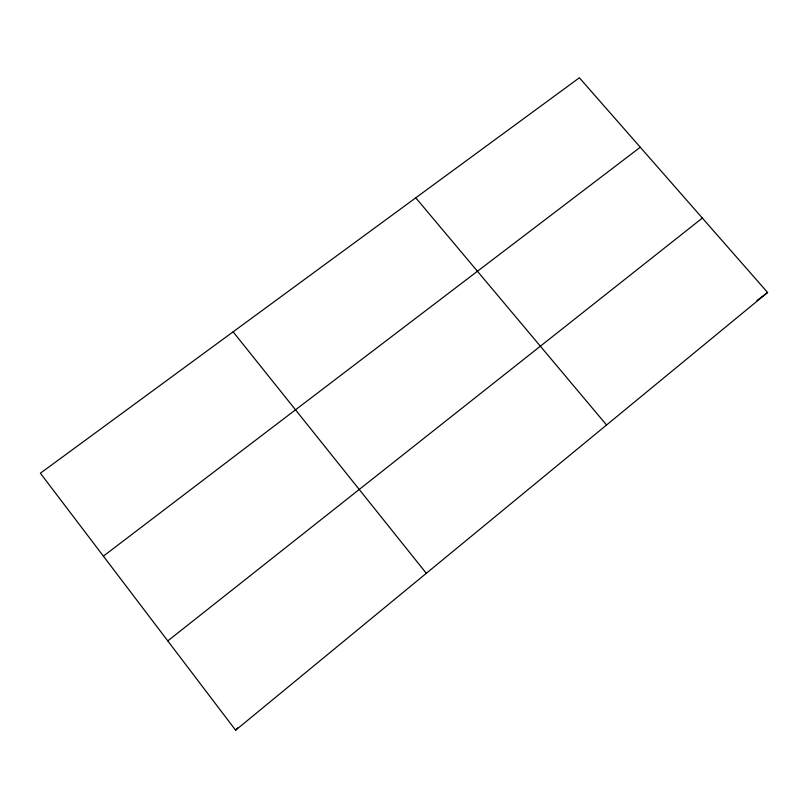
<?xml version="1.0" encoding="UTF-8"?>
<svg xmlns="http://www.w3.org/2000/svg" width="808" height="808" viewBox="0 0 808 808"><rect width="100%" height="100%" fill="white"/><g stroke="black" fill="none" stroke-linecap="round" stroke-linejoin="round"><path stroke-width="1.21" d="M235.623 730.22L767.6 292.496L579.376 77.78L40.4 473.215L235.623 730.22L237.643 727.856M167.781 640.906L702.354 218.069M103.394 556.136L640.269 147.248M756.904 300.586L767.6 292.496M415.767 197.819L606.555 425.008M233.118 331.825L426.311 573.316"/></g></svg>
